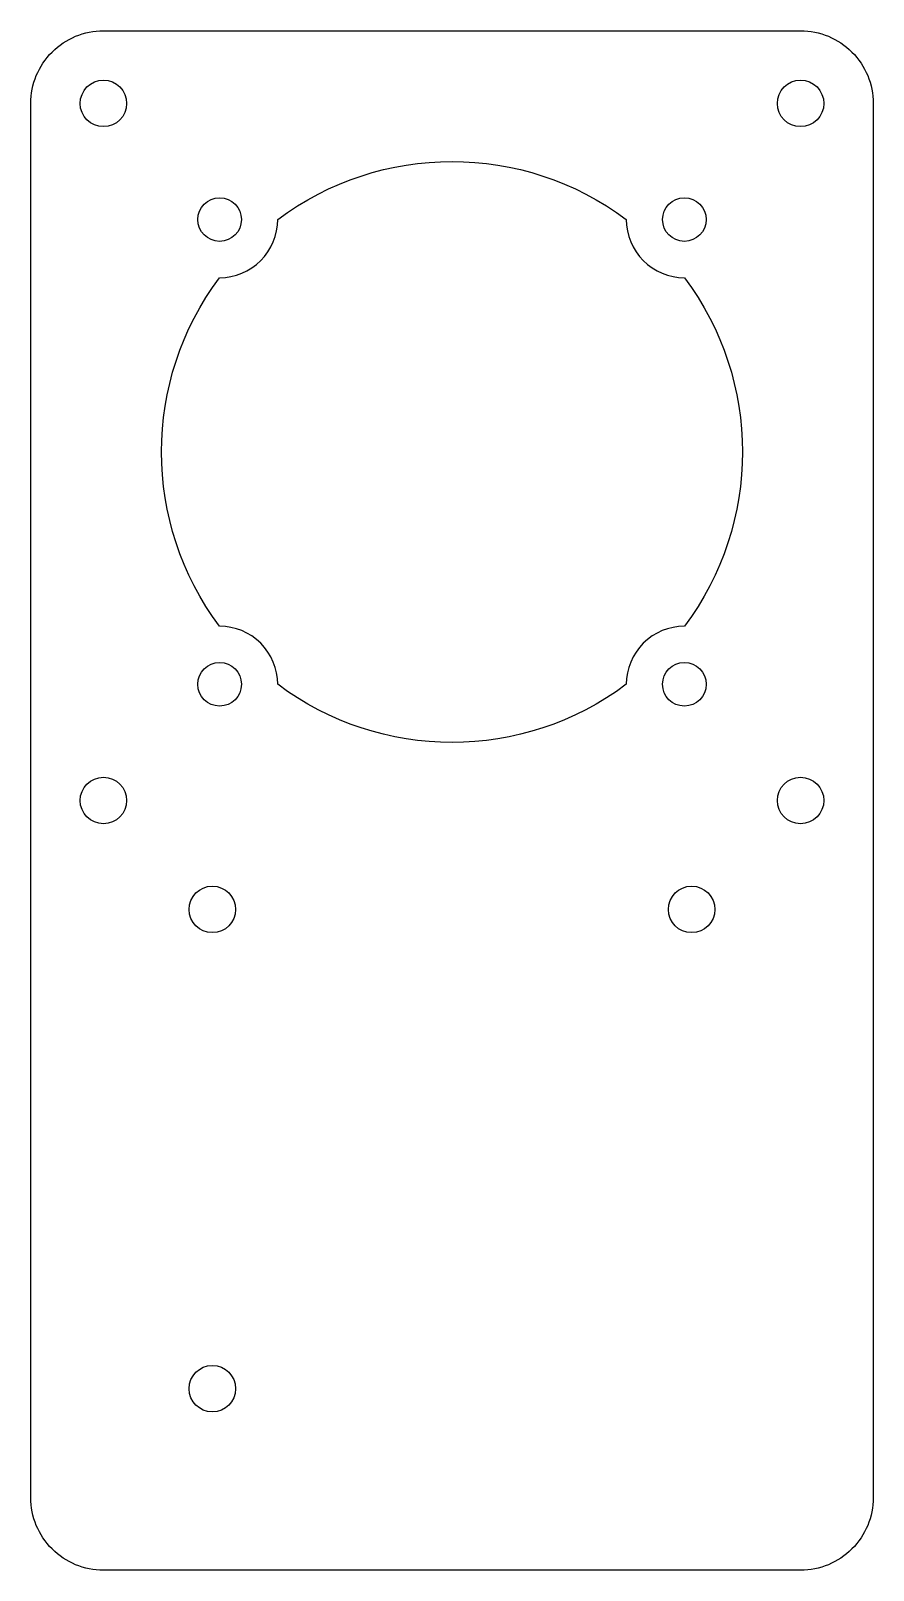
# Model space of a CAD drawing. Header units: millimetres. Extents: x -29 to 29, y -77 to 29.
import ezdxf

# ---------------------------------------------------------------- set-up
doc = ezdxf.new("R2010")
doc.units = ezdxf.units.MM
doc.layers.get('0').update_dxf_attribs({"linetype": 'CONTINUOUS'})

msp = doc.modelspace()

# ---------------------------------------------------------------- linework, layer by layer
for points in [[(24, 29, -0.414214), (29, 24), (29, -72, -0.414214), (24, -77), (-24, -77, -0.414214), (-29, -72), (-29, 24, -0.414214), (-24, 29)], [(16, 12, -0.333333), (16, -12, 0.414214), (12, -16, -0.333333), (-12, -16, 0.414214), (-16, -12, -0.333333), (-16, 12, 0.414214), (-12, 16, -0.333333), (12, 16, 0.414214)]]:
    msp.add_lwpolyline(points, format="xyb", close=True)
for centre, radius in [((-24, 24), 1.6), ((24, 24), 1.6), ((-16, 16), 1.5), ((16, 16), 1.5), ((-16, -16), 1.5), ((16, -16), 1.5), ((-24, -24), 1.6), ((24, -24), 1.6), ((-16.5, -31.5), 1.6), ((16.5, -31.5), 1.6), ((-16.5, -64.5), 1.6)]:
    msp.add_circle(centre, radius)

doc.saveas('drawing.dxf')
